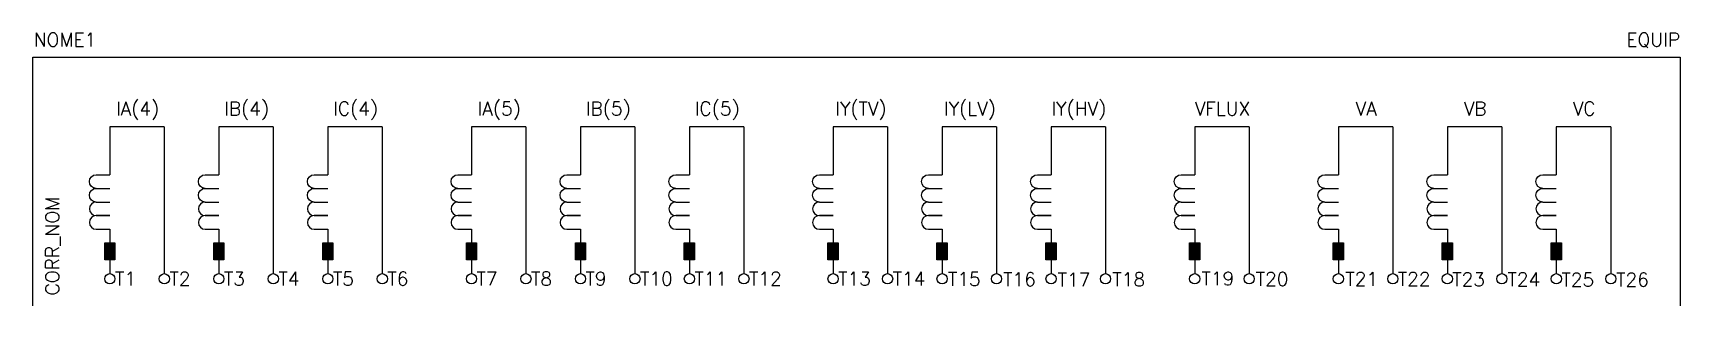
# Model space of a CAD drawing. Extents: x 350 to 592, y 328 to 368.
import ezdxf
from ezdxf.enums import TextEntityAlignment as Align

# ---------------------------------------------------------------- set-up
doc = ezdxf.new("R2010")
doc.units = 0
doc.header["$MEASUREMENT"] = 0
doc.layers.get('0').update_dxf_attribs({"linetype": 'CONTINUOUS'})
doc.styles.add('ROMANS', font='romans')

# ---------------------------------------------------------------- blocks, each defined once
blk = doc.blocks.new('RETANG')
at = {"color": 0}
blk.add_lwpolyline([(2.5, 0), (2.5, 1.5), (0, 1.5), (0, 0)], close=True, dxfattribs=at)
blk.add_solid([(0, 0), (0, 1.5), (2.5, 0), (2.5, 1.5)], dxfattribs=at)

msp = doc.modelspace()

# ---------------------------------------------------------------- linework, layer by layer
for p, q in [((350.41, 364.29), (592.23, 364.29)), ((350.41, 327.79), (350.41, 364.29)), ((592.23, 364.29), (592.23, 327.79)), ((359.7, 347.04), (361.7, 347.04)), ((375.7, 347.04), (377.7, 347.04)), ((391.7, 347.04), (393.7, 347.04)), ((412.79, 347.04), (414.79, 347.04)), ((428.79, 347.04), (430.79, 347.04)), ((444.79, 347.04), (446.79, 347.04)), ((465.88, 347.04), (467.88, 347.04)), ((481.88, 347.04), (483.88, 347.04)), ((497.88, 347.04), (499.88, 347.04)), ((518.97, 347.04), (520.97, 347.04)), ((540.06, 347.04), (542.06, 347.04)), ((556.06, 347.04), (558.06, 347.04)), ((572.06, 347.04), (574.06, 347.04)), ((359.7, 345.04), (361.7, 345.04)), ((375.7, 345.04), (377.7, 345.04)), ((391.7, 345.04), (393.7, 345.04)), ((412.79, 345.04), (414.79, 345.04)), ((428.79, 345.04), (430.79, 345.04)), ((444.79, 345.04), (446.79, 345.04)), ((465.88, 345.04), (467.88, 345.04)), ((481.88, 345.04), (483.88, 345.04)), ((497.88, 345.04), (499.88, 345.04)), ((518.97, 345.04), (520.97, 345.04)), ((540.06, 345.04), (542.06, 345.04)), ((556.06, 345.04), (558.06, 345.04)), ((572.06, 345.04), (574.06, 345.04)), ((359.7, 343.04), (361.7, 343.04)), ((359.7, 343.04), (361.7, 343.04)), ((359.7, 341.04), (361.7, 341.04)), ((361.7, 341.04), (359.7, 341.04)), ((375.7, 343.04), (377.7, 343.04)), ((375.7, 343.04), (377.7, 343.04)), ((375.7, 341.04), (377.7, 341.04)), ((377.7, 341.04), (375.7, 341.04)), ((391.7, 343.04), (393.7, 343.04)), ((391.7, 343.04), (393.7, 343.04)), ((391.7, 341.04), (393.7, 341.04)), ((393.7, 341.04), (391.7, 341.04)), ((412.79, 343.04), (414.79, 343.04)), ((412.79, 343.04), (414.79, 343.04)), ((412.79, 341.04), (414.79, 341.04)), ((414.79, 341.04), (412.79, 341.04)), ((428.79, 343.04), (430.79, 343.04)), ((428.79, 343.04), (430.79, 343.04)), ((428.79, 341.04), (430.79, 341.04)), ((430.79, 341.04), (428.79, 341.04)), ((444.79, 343.04), (446.79, 343.04)), ((444.79, 343.04), (446.79, 343.04)), ((444.79, 341.04), (446.79, 341.04)), ((446.79, 341.04), (444.79, 341.04)), ((465.88, 343.04), (467.88, 343.04)), ((465.88, 343.04), (467.88, 343.04)), ((465.88, 341.04), (467.88, 341.04)), ((467.88, 341.04), (465.88, 341.04)), ((481.88, 343.04), (483.88, 343.04)), ((481.88, 343.04), (483.88, 343.04)), ((481.88, 341.04), (483.88, 341.04)), ((483.88, 341.04), (481.88, 341.04)), ((497.88, 343.04), (499.88, 343.04)), ((497.88, 343.04), (499.88, 343.04)), ((497.88, 341.04), (499.88, 341.04)), ((499.88, 341.04), (497.88, 341.04)), ((518.97, 343.04), (520.97, 343.04)), ((518.97, 343.04), (520.97, 343.04)), ((518.97, 341.04), (520.97, 341.04)), ((520.97, 341.04), (518.97, 341.04)), ((540.06, 343.04), (542.06, 343.04)), ((540.06, 343.04), (542.06, 343.04)), ((540.06, 341.04), (542.06, 341.04)), ((542.06, 341.04), (540.06, 341.04)), ((556.06, 343.04), (558.06, 343.04)), ((556.06, 343.04), (558.06, 343.04)), ((556.06, 341.04), (558.06, 341.04)), ((558.06, 341.04), (556.06, 341.04)), ((572.06, 343.04), (574.06, 343.04)), ((572.06, 343.04), (574.06, 343.04)), ((572.06, 341.04), (574.06, 341.04)), ((574.06, 341.04), (572.06, 341.04)), ((359.7, 339.04), (361.7, 339.04)), ((375.7, 339.04), (377.7, 339.04)), ((391.7, 339.04), (393.7, 339.04)), ((412.79, 339.04), (414.79, 339.04)), ((428.79, 339.04), (430.79, 339.04)), ((444.79, 339.04), (446.79, 339.04)), ((465.88, 339.04), (467.88, 339.04)), ((481.88, 339.04), (483.88, 339.04)), ((497.88, 339.04), (499.88, 339.04)), ((518.97, 339.04), (520.97, 339.04)), ((540.06, 339.04), (542.06, 339.04)), ((556.06, 339.04), (558.06, 339.04)), ((572.06, 339.04), (574.06, 339.04))]:
    msp.add_line(p, q)
at = {"color": 0}
for p, q in [((361.7, 354.04), (361.7, 347.04)), ((369.7, 354.04), (361.7, 354.04)), ((369.7, 354.04), (369.7, 332.54)), ((377.7, 354.04), (377.7, 347.04)), ((385.7, 354.04), (377.7, 354.04)), ((385.7, 354.04), (385.7, 332.54)), ((393.7, 354.04), (393.7, 347.04)), ((401.7, 354.04), (393.7, 354.04)), ((401.7, 354.04), (401.7, 332.54)), ((414.79, 354.04), (414.79, 347.04)), ((422.79, 354.04), (414.79, 354.04)), ((422.79, 354.04), (422.79, 332.54)), ((430.79, 354.04), (430.79, 347.04)), ((438.79, 354.04), (430.79, 354.04)), ((438.79, 354.04), (438.79, 332.54)), ((446.79, 354.04), (446.79, 347.04)), ((454.79, 354.04), (446.79, 354.04)), ((454.79, 354.04), (454.79, 332.54)), ((467.88, 354.04), (467.88, 347.04)), ((475.88, 354.04), (467.88, 354.04)), ((475.88, 354.04), (475.88, 332.54)), ((483.88, 354.04), (483.88, 347.04)), ((491.88, 354.04), (483.88, 354.04)), ((491.88, 354.04), (491.88, 332.54)), ((499.88, 354.04), (499.88, 347.04)), ((507.88, 354.04), (499.88, 354.04)), ((507.88, 354.04), (507.88, 332.54)), ((520.97, 354.04), (520.97, 347.04)), ((528.97, 354.04), (520.97, 354.04)), ((528.97, 354.04), (528.97, 332.54)), ((542.06, 354.04), (542.06, 347.04)), ((550.06, 354.04), (542.06, 354.04)), ((550.06, 354.04), (550.06, 332.54)), ((558.06, 354.04), (558.06, 347.04)), ((566.06, 354.04), (558.06, 354.04)), ((566.06, 354.04), (566.06, 332.54)), ((574.06, 354.04), (574.06, 347.04)), ((582.06, 354.04), (574.06, 354.04)), ((582.06, 354.04), (582.06, 332.54)), ((361.7, 339.04), (361.7, 332.54)), ((377.7, 339.04), (377.7, 332.54)), ((393.7, 339.04), (393.7, 332.54)), ((414.79, 339.04), (414.79, 332.54)), ((430.79, 339.04), (430.79, 332.54)), ((446.79, 339.04), (446.79, 332.54)), ((467.88, 339.04), (467.88, 332.54)), ((483.88, 339.04), (483.88, 332.54)), ((499.88, 339.04), (499.88, 332.54)), ((520.97, 339.04), (520.97, 332.54)), ((542.06, 339.04), (542.06, 332.54)), ((558.06, 339.04), (558.06, 332.54)), ((574.06, 339.04), (574.06, 332.54))]:
    msp.add_line(p, q, dxfattribs=at)
for points in [[(359.7, 345.04, -1), (359.7, 347.04), (361.7, 347.04)], [(375.7, 345.04, -1), (375.7, 347.04), (377.7, 347.04)], [(391.7, 345.04, -1), (391.7, 347.04), (393.7, 347.04)], [(412.79, 345.04, -1), (412.79, 347.04), (414.79, 347.04)], [(428.79, 345.04, -1), (428.79, 347.04), (430.79, 347.04)], [(444.79, 345.04, -1), (444.79, 347.04), (446.79, 347.04)], [(465.88, 345.04, -1), (465.88, 347.04), (467.88, 347.04)], [(481.88, 345.04, -1), (481.88, 347.04), (483.88, 347.04)], [(497.88, 345.04, -1), (497.88, 347.04), (499.88, 347.04)], [(518.97, 345.04, -1), (518.97, 347.04), (520.97, 347.04)], [(540.06, 345.04, -1), (540.06, 347.04), (542.06, 347.04)], [(556.06, 345.04, -1), (556.06, 347.04), (558.06, 347.04)], [(572.06, 345.04, -1), (572.06, 347.04), (574.06, 347.04)], [(359.7, 343.04, -1), (359.7, 345.04), (361.7, 345.04)], [(375.7, 343.04, -1), (375.7, 345.04), (377.7, 345.04)], [(391.7, 343.04, -1), (391.7, 345.04), (393.7, 345.04)], [(412.79, 343.04, -1), (412.79, 345.04), (414.79, 345.04)], [(428.79, 343.04, -1), (428.79, 345.04), (430.79, 345.04)], [(444.79, 343.04, -1), (444.79, 345.04), (446.79, 345.04)], [(465.88, 343.04, -1), (465.88, 345.04), (467.88, 345.04)], [(481.88, 343.04, -1), (481.88, 345.04), (483.88, 345.04)], [(497.88, 343.04, -1), (497.88, 345.04), (499.88, 345.04)], [(518.97, 343.04, -1), (518.97, 345.04), (520.97, 345.04)], [(540.06, 343.04, -1), (540.06, 345.04), (542.06, 345.04)], [(556.06, 343.04, -1), (556.06, 345.04), (558.06, 345.04)], [(572.06, 343.04, -1), (572.06, 345.04), (574.06, 345.04)], [(359.7, 341.04, 1), (359.7, 339.04), (361.7, 339.04)], [(375.7, 341.04, 1), (375.7, 339.04), (377.7, 339.04)], [(391.7, 341.04, 1), (391.7, 339.04), (393.7, 339.04)], [(412.79, 341.04, 1), (412.79, 339.04), (414.79, 339.04)], [(428.79, 341.04, 1), (428.79, 339.04), (430.79, 339.04)], [(444.79, 341.04, 1), (444.79, 339.04), (446.79, 339.04)], [(465.88, 341.04, 1), (465.88, 339.04), (467.88, 339.04)], [(481.88, 341.04, 1), (481.88, 339.04), (483.88, 339.04)], [(497.88, 341.04, 1), (497.88, 339.04), (499.88, 339.04)], [(518.97, 341.04, 1), (518.97, 339.04), (520.97, 339.04)], [(540.06, 341.04, 1), (540.06, 339.04), (542.06, 339.04)], [(556.06, 341.04, 1), (556.06, 339.04), (558.06, 339.04)], [(572.06, 341.04, 1), (572.06, 339.04), (574.06, 339.04)]]:
    msp.add_lwpolyline(points, format="xyb")
for centre in [(361.7, 331.79), (369.7, 331.79), (377.7, 331.79), (385.7, 331.79), (393.7, 331.79), (401.7, 331.79), (414.79, 331.79), (422.79, 331.79), (430.79, 331.79), (438.79, 331.79), (446.79, 331.79), (454.79, 331.79), (467.88, 331.79), (475.88, 331.79), (483.88, 331.79), (491.88, 331.79), (499.88, 331.79), (507.88, 331.79), (520.97, 331.79), (528.97, 331.79), (542.06, 331.79), (550.06, 331.79), (558.06, 331.79), (566.06, 331.79), (574.06, 331.79), (582.06, 331.79)]:
    msp.add_circle(centre, 0.75, dxfattribs=at)
for centre in [(359.7, 342.04), (375.7, 342.04), (391.7, 342.04), (412.79, 342.04), (428.79, 342.04), (444.79, 342.04), (465.88, 342.04), (481.88, 342.04), (497.88, 342.04), (518.97, 342.04), (540.06, 342.04), (556.06, 342.04), (572.06, 342.04)]:
    msp.add_arc(centre, 1, 90, 270)

# ---------------------------------------------------------------- block references
at = {"xscale": -1, "rotation": 90}
for p in [(362.45, 337.04), (378.45, 337.04), (394.45, 337.04), (415.54, 337.04), (431.54, 337.04), (447.54, 337.04), (468.63, 337.04), (484.63, 337.04), (500.63, 337.04), (521.72, 337.04), (542.81, 337.04), (558.81, 337.04), (574.81, 337.04)]:
    msp.add_blockref('RETANG', p, dxfattribs=at)

# ---------------------------------------------------------------- texts
at = {"style": 'ROMANS'}
for s, p in [('IA(4)', (365.78, 356.75)), ('IB(4)', (381.78, 356.75)), ('IC(4)', (397.78, 356.75)), ('IA(5)', (418.87, 356.75)), ('IB(5)', (434.87, 356.75)), ('IC(5)', (450.87, 356.75)), ('IY(TV)', (471.96, 356.75)), ('IY(LV)', (487.96, 356.75)), ('IY(HV)', (503.96, 356.75)), ('VFLUX', (525.05, 356.75)), ('VA', (546.15, 356.75)), ('VB', (562.15, 356.75)), ('VC', (578.15, 356.75))]:
    msp.add_text(s, height=2, dxfattribs=at).set_placement(p, align=Align.MIDDLE_CENTER)
at = {"lineweight": -3, "style": 'ROMANS'}
msp.add_attdef('NOME1', text='', height=2, dxfattribs=at).set_placement((355.11, 366.83), align=Align.MIDDLE_CENTER)
msp.add_attdef('EQUIP', text='', height=2, dxfattribs=at).set_placement((592.23, 366.83), align=Align.MIDDLE_RIGHT)
msp.add_attdef('CORR_NOM', text='', height=2, rotation=90, dxfattribs=at).set_placement((353.27, 329.34), align=Align.MIDDLE_LEFT)
for tag, p in [('T1', (362.45, 331.79)), ('T2', (370.45, 331.79)), ('T3', (378.45, 331.79)), ('T4', (386.45, 331.79)), ('T5', (394.45, 331.79)), ('T6', (402.45, 331.79)), ('T7', (415.54, 331.79)), ('T8', (423.54, 331.79)), ('T9', (431.54, 331.79)), ('T10', (439.54, 331.79)), ('T11', (447.54, 331.79)), ('T12', (455.54, 331.79)), ('T13', (468.63, 331.79)), ('T14', (476.63, 331.79))]:
    msp.add_attdef(tag, text='', height=2, dxfattribs=at).set_placement(p, align=Align.MIDDLE_LEFT)
at = {"style": 'ROMANS'}
for tag, p in [('T15', (484.74, 330.74)), ('T16', (492.84, 330.71)), ('T17', (500.84, 330.66)), ('T18', (508.88, 330.69)), ('T19', (521.97, 330.82)), ('T20', (529.93, 330.74)), ('T21', (543.09, 330.75)), ('T22', (550.79, 330.76)), ('T23', (558.78, 330.68)), ('T24', (566.89, 330.69)), ('T25', (574.81, 330.65)), ('T26', (582.85, 330.65))]:
    msp.add_attdef(tag, p, '', height=2, dxfattribs=at)

doc.saveas('drawing.dxf')
